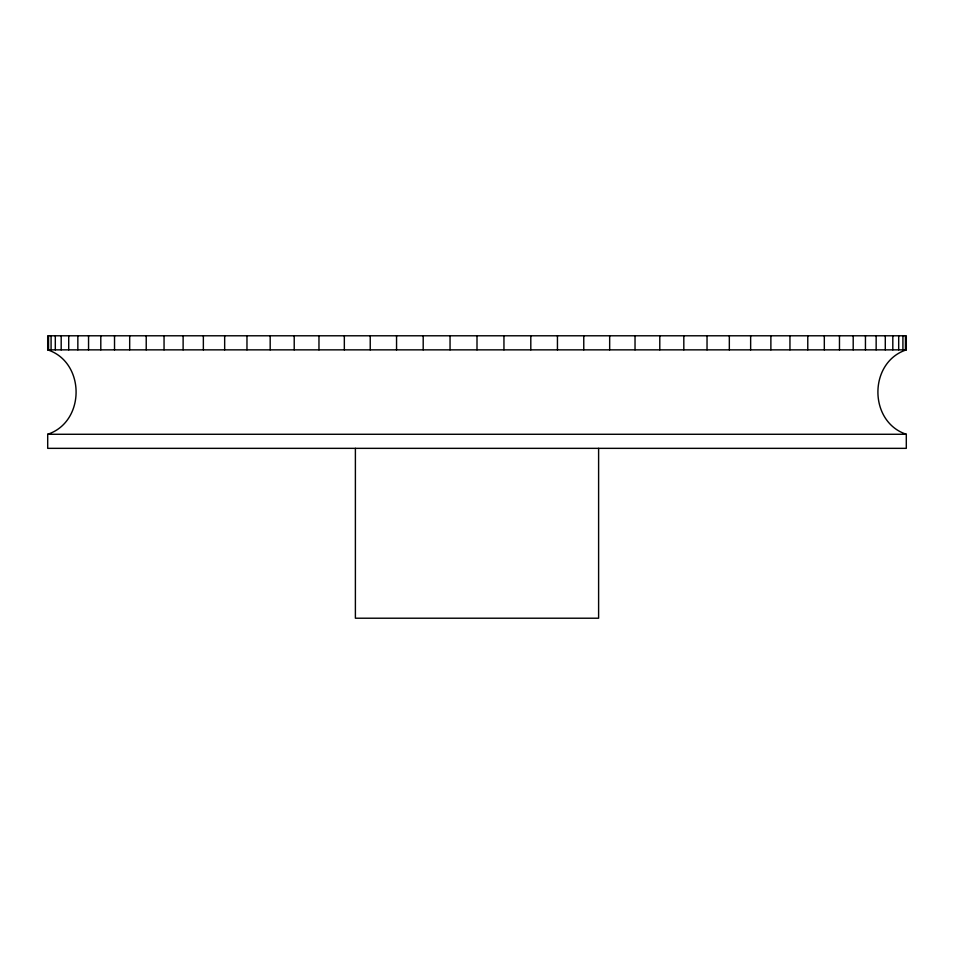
<?xml version="1.0" encoding="UTF-8"?>
<svg xmlns="http://www.w3.org/2000/svg" width="954" height="954" viewBox="0 0 954 954"><rect width="100%" height="100%" fill="white"/><g stroke="black" fill="none" stroke-linecap="round" stroke-linejoin="round"><path stroke-width="1.43" d="M47.7 434.273C85.55 421.787 85.55 362.341 47.7 349.856L47.7 335.784L906.3 335.784L906.3 349.856C868.45 362.341 868.45 421.787 906.3 434.273L906.3 448.344L47.7 448.344L47.7 434.273L906.3 434.273M47.7 349.856L906.3 349.856M905.453 335.784L905.453 349.856M902.913 335.784L902.913 349.856M898.692 335.784L898.692 349.856M892.813 335.784L892.813 349.856M885.288 335.784L885.288 349.856M876.154 335.784L876.154 349.856M865.445 335.784L865.445 349.856M853.198 335.784L853.198 349.856M839.472 335.784L839.472 349.856M824.316 335.784L824.316 349.856M807.776 335.784L807.776 349.856M789.948 335.784L789.948 349.856M770.88 335.784L770.88 349.856M750.643 335.784L750.643 349.856M729.333 335.784L729.333 349.856M707.033 335.784L707.033 349.856M683.815 335.784L683.815 349.856M659.786 335.784L659.786 349.856M635.03 335.784L635.03 349.856M609.666 335.784L609.666 349.856M598.611 448.344L598.611 618.216L355.389 618.216L355.389 448.344M583.765 335.784L583.765 349.856M557.446 335.784L557.446 349.856M530.806 335.784L530.806 349.856M503.95 335.784L503.95 349.856M477 335.784L477 349.856M450.049 335.784L450.049 349.856M423.194 335.784L423.194 349.856M396.554 335.784L396.554 349.856M370.235 335.784L370.235 349.856M344.334 335.784L344.334 349.856M318.97 335.784L318.97 349.856M294.214 335.784L294.214 349.856M270.185 335.784L270.185 349.856M246.967 335.784L246.967 349.856M224.667 335.784L224.667 349.856M203.357 335.784L203.357 349.856M183.12 335.784L183.12 349.856M164.052 335.784L164.052 349.856M146.224 335.784L146.224 349.856M129.684 335.784L129.684 349.856M114.528 335.784L114.528 349.856M100.802 335.784L100.802 349.856M88.555 335.784L88.555 349.856M77.846 335.784L77.846 349.856M68.712 335.784L68.712 349.856M61.187 335.784L61.187 349.856M55.308 335.784L55.308 349.856M51.087 335.784L51.087 349.856M48.547 335.784L48.547 349.856"/></g></svg>
